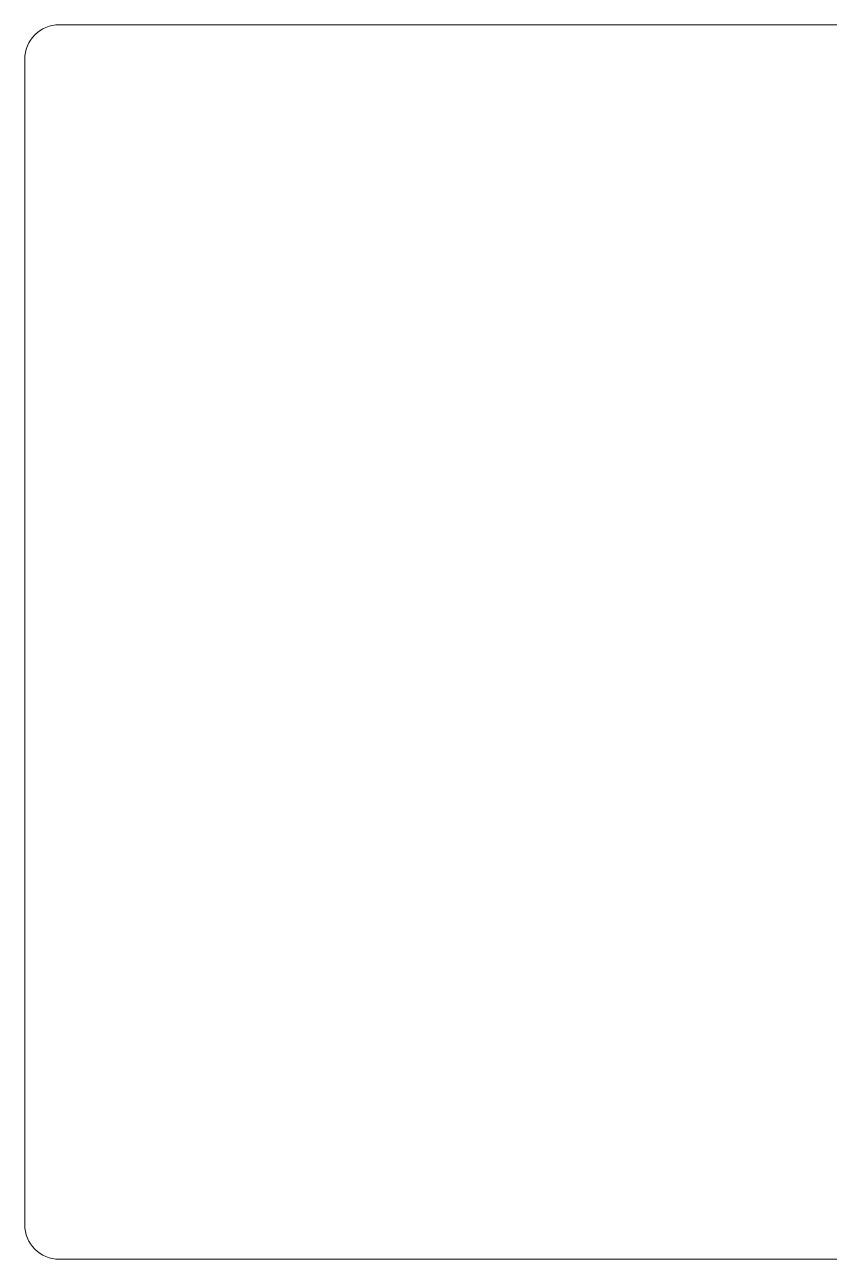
# Model space of a CAD drawing. Header units: inches. Extents: x -5.9 to 5.9, y -4.5 to 4.5.
# Drawn here: x -5.91 to 0, y -4.53 to 4.53 of the extents above; entities that cross this region are included whole.
import ezdxf

# ---------------------------------------------------------------- set-up
doc = ezdxf.new("R2010")
doc.units = ezdxf.units.IN
doc.header["$MEASUREMENT"] = 0

msp = doc.modelspace()

# ---------------------------------------------------------------- linework, layer by layer
at = {"color": 7, "linetype": 'Continuous', "lineweight": 15}
for p, q in [((5.6593, 4.5318), (-5.6499, 4.5318)), ((-5.9058, 4.2759), (-5.9058, -4.2773)), ((-5.6499, -4.5332), (5.6593, -4.5332))]:
    msp.add_line(p, q, dxfattribs=at)
for centre, start, end in [((-5.6499, 4.2759), 90.00004, 179.99999), ((-5.6499, -4.2773), 180.00001, 269.99996)]:
    msp.add_arc(centre, 0.2559, start, end, dxfattribs=at)

doc.saveas('drawing.dxf')
